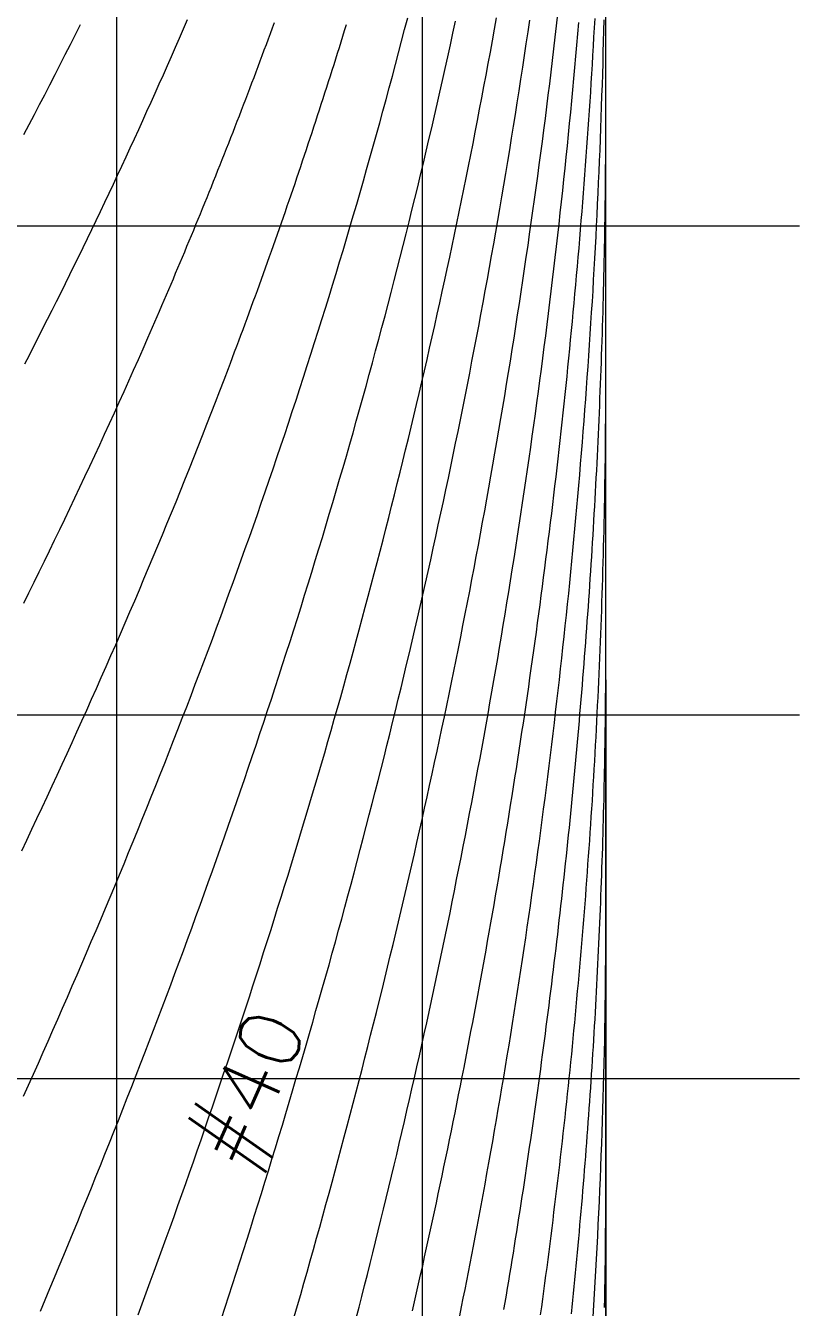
# Model space of a CAD drawing. Extents: x 11249 to 82946, y 15238 to 34763.
# Drawn here: x 62285 to 63550, y 28352 to 30449 of the extents above; entities that cross this region are included whole.
import ezdxf

# ---------------------------------------------------------------- set-up
doc = ezdxf.new("R2010")
doc.units = 0
doc.header["$LTSCALE"] = 250
doc.layers.add('00_Text', color=7, linetype='CONTINUOUS')
doc.layers.add('03_Lines_Frames1', color=7, linetype='CONTINUOUS', lineweight=15)
doc.layers.add('03_Lines_Grid', color=253, linetype='CONTINUOUS', lineweight=15)
doc.layers.add('Make2D$Annotation$S0CO1', color=1, linetype='CONTINUOUS', true_color=0xff0000)
doc.styles.add('ROMANS', font='romans', dxfattribs={"height": 100})

# ---------------------------------------------------------------- blocks, each defined once
blk = doc.blocks.new('*U7')
at = {"layer": '03_Lines_Grid'}
blk.add_line((0, -4367.6), (0, 3840), dxfattribs=at)
blk = doc.blocks.new('*U8')
at = {"layer": 'Make2D$Annotation$S0CO1', "color": 0, "linetype": 'ByBlock', "lineweight": -2, "transparency": 16777216}
for p in [(4000, 0), (4500, 0)]:
    blk.add_blockref('*U7', p, dxfattribs=at)

msp = doc.modelspace()

# ---------------------------------------------------------------- linework, layer by layer
at = {"layer": '03_Lines_Frames1'}
for points in [[(63233.9, 27389.8), (63233.9, 30003.7), (63233.8, 31378.5)], [(63234, 27381.6), (63233.9, 31376.4)], [(63233.8, 27406), (63233.8, 30011.9), (63233.8, 30057), (63233.8, 31360)], [(63233.9, 27397.9), (63233.9, 30007.8), (63233.9, 30053), (63233.8, 31357.9)], [(62281.4, 28697.2), (62289.5, 28715.2), (62297.5, 28733.3), (62305.5, 28751.3), (62313.5, 28769.3), (62321.5, 28787.3), (62329.4, 28805.3), (62337.3, 28823.4), (62345.2, 28841.4), (62353.1, 28859.5), (62360.9, 28877.6), (62368.8, 28895.7), (62376.6, 28913.9), (62384.4, 28932), (62392.1, 28950.2), (62399.9, 28968.4), (62407.6, 28986.6), (62415.2, 29004.8), (62422.9, 29023), (62430.5, 29041.2), (62438, 29059.4), (62445.6, 29077.6), (62453.1, 29095.9), (62460.6, 29114.1), (62468, 29132.4), (62475.5, 29150.6), (62482.9, 29168.9), (62490.2, 29187.2), (62497.6, 29205.6), (62504.9, 29223.9), (62512.2, 29242.3), (62519.4, 29260.7), (62526.6, 29279.1), (62533.8, 29297.5), (62541, 29316), (62548.1, 29334.4), (62555.2, 29352.8), (62562.2, 29371.3), (62569.2, 29389.7), (62576.2, 29408.2), (62583.1, 29426.7), (62590.1, 29445.1), (62596.9, 29463.6), (62603.8, 29482.1), (62610.6, 29500.6), (62617.3, 29519.2), (62624, 29537.7), (62630.7, 29556.2), (62637.4, 29574.8), (62644, 29593.4), (62650.6, 29611.9), (62657.2, 29630.5), (62663.7, 29649.2), (62670.2, 29667.8), (62676.6, 29686.4), (62683.1, 29705.1), (62689.4, 29723.8), (62695.8, 29742.5), (62702.1, 29761.2), (62708.4, 29780), (62714.6, 29798.7), (62720.8, 29817.5), (62727, 29836.3), (62733.2, 29855.1), (62739.3, 29873.9), (62745.3, 29892.7), (62751.3, 29911.5), (62757.3, 29930.3), (62763.3, 29949.2), (62769.2, 29968), (62775.1, 29986.8), (62780.9, 30005.7), (62786.7, 30024.6), (62792.4, 30043.5), (62798.2, 30062.3), (62803.8, 30081.2), (62809.5, 30100.1), (62815.1, 30119.1), (62820.6, 30138), (62826.2, 30156.9), (62831.7, 30175.9), (62837.1, 30194.8), (62842.5, 30213.8), (62847.9, 30232.8), (62853.3, 30251.8), (62858.6, 30270.8), (62863.8, 30289.8), (62869.1, 30308.9), (62874.3, 30327.9), (62879.4, 30347), (62884.5, 30366.1), (62889.6, 30385.2), (62894.7, 30404.3), (62899.7, 30423.4), (62904.6, 30442.5), (62909.6, 30461.6)], [(62283.3, 29895.4), (62290.8, 29910), (62298.3, 29924.6), (62305.7, 29939.2), (62313.1, 29953.8), (62320.5, 29968.5), (62327.9, 29983.2), (62335.2, 29997.8), (62342.6, 30012.5), (62349.8, 30027.2), (62357.1, 30041.9), (62364.3, 30056.6), (62371.5, 30071.3), (62378.7, 30086.1), (62385.9, 30100.8), (62393, 30115.6), (62400.1, 30130.3), (62407.2, 30145.1), (62414.2, 30159.9), (62421.2, 30174.7), (62428.2, 30189.6), (62435.2, 30204.4), (62442.1, 30219.3), (62449, 30234.2), (62455.9, 30249.1), (62462.8, 30264), (62469.6, 30278.9), (62476.4, 30293.8), (62483.2, 30308.8), (62489.9, 30323.7), (62496.6, 30338.7), (62503.3, 30353.7), (62510, 30368.6), (62516.6, 30383.6), (62523.2, 30398.6), (62529.8, 30413.7), (62536.3, 30428.7), (62542.8, 30443.7), (62549.3, 30458.8)], [(62309.2, 28345.8), (62316.8, 28364.1), (62324.5, 28382.4), (62332.1, 28400.7), (62339.7, 28419), (62347.3, 28437.3), (62354.8, 28455.7), (62362.4, 28474), (62369.9, 28492.4), (62377.4, 28510.7), (62384.8, 28529), (62392.3, 28547.4), (62399.7, 28565.7), (62407.1, 28584.1), (62414.4, 28602.5), (62421.8, 28620.8), (62429.1, 28639.2), (62436.4, 28657.7), (62443.7, 28676.1), (62450.9, 28694.6), (62458.2, 28713.1), (62465.4, 28731.6), (62472.5, 28750.1), (62479.7, 28768.5), (62486.8, 28787), (62493.9, 28805.5), (62500.9, 28824.1), (62508, 28842.6), (62515, 28861.1), (62522, 28879.6), (62528.9, 28898.2), (62535.8, 28916.7), (62542.7, 28935.3), (62549.6, 28953.9), (62556.4, 28972.5), (62563.2, 28991.1), (62570, 29009.8), (62576.7, 29028.4), (62583.5, 29047.1), (62590.1, 29065.8), (62596.8, 29084.4), (62603.4, 29103.1), (62610, 29121.8), (62616.6, 29140.5), (62623.1, 29159.2), (62629.6, 29177.9), (62636, 29196.7), (62642.5, 29215.4), (62648.9, 29234.2), (62655.3, 29252.9), (62661.6, 29271.7), (62667.9, 29290.5), (62674.2, 29309.3), (62680.4, 29328.2), (62686.6, 29347), (62692.8, 29365.8), (62699, 29384.7), (62705.1, 29403.5), (62711.1, 29422.4), (62717.2, 29441.3), (62723.2, 29460.2), (62729.2, 29479.1), (62735.1, 29498), (62741, 29516.9), (62746.9, 29535.8), (62752.7, 29554.8), (62758.5, 29573.7), (62764.3, 29592.7), (62770.1, 29611.7), (62775.8, 29630.7), (62781.4, 29649.7), (62787.1, 29668.7), (62792.7, 29687.7), (62798.2, 29706.7), (62803.8, 29725.8), (62809.3, 29744.8), (62814.7, 29763.9), (62820.2, 29782.9), (62825.5, 29802), (62830.9, 29821.1), (62836.2, 29840.2), (62841.5, 29859.3), (62846.8, 29878.4), (62852, 29897.5), (62857.2, 29916.7), (62862.3, 29935.8), (62867.4, 29955), (62872.5, 29974.1), (62877.5, 29993.3), (62882.6, 30012.5), (62887.5, 30031.7), (62892.5, 30050.9), (62897.4, 30070.1), (62902.2, 30089.3), (62907, 30108.5), (62911.8, 30127.8), (62916.6, 30147), (62921.3, 30166.2), (62926, 30185.5), (62930.7, 30204.8), (62935.3, 30224.1), (62939.8, 30243.4), (62944.4, 30262.7), (62948.9, 30282), (62953.4, 30301.3), (62957.8, 30320.7), (62962.2, 30340), (62966.6, 30359.4), (62970.9, 30378.7), (62975.2, 30398.1), (62979.5, 30417.5), (62983.7, 30436.8), (62987.9, 30456.2)], [(62468.8, 28339.8), (62475.4, 28357.7), (62482, 28375.5), (62488.5, 28393.3), (62495.1, 28411.2), (62501.6, 28429), (62508.1, 28446.9), (62514.5, 28464.8), (62521, 28482.7), (62527.4, 28500.5), (62533.8, 28518.4), (62540.1, 28536.3), (62546.5, 28554.2), (62552.8, 28572.1), (62559.1, 28590), (62565.4, 28608), (62571.6, 28625.9), (62577.8, 28643.8), (62584, 28661.8), (62590.2, 28679.8), (62596.4, 28697.7), (62602.5, 28715.7), (62608.6, 28733.7), (62614.7, 28751.7), (62620.7, 28769.8), (62626.7, 28787.8), (62632.7, 28805.8), (62638.7, 28823.8), (62644.6, 28841.9), (62650.6, 28859.9), (62656.5, 28878), (62662.3, 28896.1), (62668.2, 28914.1), (62674, 28932.2), (62679.8, 28950.3), (62685.5, 28968.4), (62691.2, 28986.6), (62696.9, 29004.7), (62702.6, 29022.8), (62708.3, 29041), (62713.9, 29059.1), (62719.5, 29077.3), (62725.1, 29095.5), (62730.6, 29113.6), (62736.1, 29131.8), (62741.6, 29150), (62747, 29168.2), (62752.5, 29186.4), (62757.9, 29204.6), (62763.2, 29222.8), (62768.6, 29241.1), (62773.9, 29259.3), (62779.2, 29277.6), (62784.4, 29295.8), (62789.6, 29314.1), (62794.8, 29332.4), (62800, 29350.7), (62805.1, 29369), (62810.3, 29387.3), (62815.3, 29405.6), (62820.4, 29423.9), (62825.4, 29442.2), (62830.4, 29460.6), (62835.4, 29478.9), (62840.3, 29497.2), (62845.2, 29515.6), (62850.1, 29534), (62854.9, 29552.3), (62859.7, 29570.7), (62864.5, 29589.1), (62869.3, 29607.5), (62874, 29625.9), (62878.7, 29644.3), (62883.3, 29662.8), (62888, 29681.2), (62892.6, 29699.6), (62897.1, 29718.1), (62901.7, 29736.5), (62906.2, 29755), (62910.7, 29773.4), (62915.1, 29791.9), (62919.6, 29810.4), (62923.9, 29828.9), (62928.3, 29847.3), (62932.6, 29865.9), (62936.9, 29884.4), (62941.2, 29902.9), (62945.4, 29921.4), (62949.7, 29940), (62953.8, 29958.5), (62958, 29977.1), (62962.1, 29995.6), (62966.2, 30014.2), (62970.2, 30032.8), (62974.3, 30051.3), (62978.3, 30069.9), (62982.2, 30088.5), (62986.1, 30107.1), (62990, 30125.7), (62993.9, 30144.3), (62997.8, 30162.9), (63001.6, 30181.6), (63005.3, 30200.2), (63009.1, 30218.9), (63012.8, 30237.5), (63016.5, 30256.1), (63020.1, 30274.8), (63023.7, 30293.5), (63027.3, 30312.1), (63030.9, 30330.8), (63034.4, 30349.5), (63037.9, 30368.2), (63041.4, 30386.9), (63044.8, 30405.6), (63048.2, 30424.3), (63051.6, 30443), (63054.9, 30461.7)], [(62724, 28336.2), (62729.3, 28354.6), (62734.6, 28372.9), (62739.9, 28391.3), (62745.1, 28409.6), (62750.3, 28428), (62755.5, 28446.4), (62760.6, 28464.8), (62765.8, 28483.2), (62770.9, 28501.6), (62775.9, 28520), (62781, 28538.4), (62786, 28556.8), (62791, 28575.3), (62796, 28593.7), (62800.9, 28612.1), (62805.9, 28630.6), (62810.8, 28649), (62815.7, 28667.5), (62820.5, 28686), (62825.3, 28704.5), (62830.1, 28722.9), (62834.9, 28741.4), (62839.6, 28759.9), (62844.4, 28778.4), (62849, 28797), (62853.7, 28815.5), (62858.4, 28834), (62863, 28852.5), (62867.6, 28871.1), (62872.1, 28889.6), (62876.6, 28908.2), (62881.2, 28926.7), (62885.6, 28945.3), (62890.1, 28963.9), (62894.5, 28982.4), (62898.9, 29001), (62903.3, 29019.6), (62907.6, 29038.2), (62912, 29056.8), (62916.2, 29075.4), (62920.5, 29094), (62924.8, 29112.6), (62929, 29131.3), (62933.1, 29149.9), (62937.3, 29168.6), (62941.4, 29187.2), (62945.5, 29205.9), (62949.6, 29224.5), (62953.7, 29243.2), (62957.7, 29261.8), (62961.7, 29280.5), (62965.6, 29299.2), (62969.6, 29317.9), (62973.5, 29336.6), (62977.3, 29355.3), (62981.2, 29374), (62985, 29392.7), (62988.8, 29411.4), (62992.6, 29430.1), (62996.3, 29448.9), (63000, 29467.6), (63003.7, 29486.4), (63007.4, 29505.1), (63011, 29523.9), (63014.6, 29542.6), (63018.2, 29561.4), (63021.7, 29580.2), (63025.2, 29598.9), (63028.7, 29617.7), (63032.2, 29636.5), (63035.6, 29655.3), (63039, 29674.1), (63042.3, 29692.9), (63045.7, 29711.7), (63049, 29730.5), (63052.3, 29749.4), (63055.5, 29768.2), (63058.8, 29787), (63062, 29805.9), (63065.1, 29824.7), (63068.3, 29843.5), (63071.4, 29862.4), (63074.5, 29881.2), (63077.5, 29900.1), (63080.5, 29919), (63083.5, 29937.8), (63086.5, 29956.7), (63089.4, 29975.6), (63092.3, 29994.5), (63095.2, 30013.3), (63098, 30032.2), (63100.9, 30051.1), (63103.6, 30070), (63106.4, 30089), (63109.1, 30107.9), (63111.8, 30126.8), (63114.5, 30145.7), (63117.1, 30164.6), (63119.8, 30183.5), (63122.3, 30202.5), (63124.9, 30221.4), (63127.4, 30240.3), (63129.9, 30259.3), (63132.4, 30278.2), (63134.8, 30297.2), (63137.2, 30316.1), (63139.6, 30335.1), (63141.9, 30354), (63144.2, 30373), (63146.5, 30391.9), (63148.8, 30410.9), (63151, 30429.9), (63153.2, 30448.8), (63155.4, 30467.8)], [(62825.4, 28334.1), (62830, 28351.9), (62834.6, 28369.8), (62839.1, 28387.6), (62843.6, 28405.4), (62848.1, 28423.3), (62852.6, 28441.2), (62857, 28459), (62861.4, 28476.9), (62865.8, 28494.8), (62870.2, 28512.6), (62874.5, 28530.5), (62878.8, 28548.4), (62883.1, 28566.3), (62887.4, 28584.2), (62891.6, 28602.1), (62895.8, 28620), (62900, 28637.9), (62904.2, 28655.8), (62908.4, 28673.7), (62912.5, 28691.7), (62916.6, 28709.6), (62920.7, 28727.6), (62924.7, 28745.5), (62928.7, 28763.5), (62932.7, 28781.5), (62936.7, 28799.4), (62940.7, 28817.4), (62944.6, 28835.4), (62948.5, 28853.4), (62952.4, 28871.4), (62956.2, 28889.4), (62960, 28907.4), (62963.8, 28925.4), (62967.6, 28943.4), (62971.3, 28961.4), (62975.1, 28979.4), (62978.8, 28997.4), (62982.4, 29015.5), (62986.1, 29033.5), (62989.7, 29051.6), (62993.3, 29069.6), (62996.9, 29087.7), (63000.4, 29105.7), (63003.9, 29123.8), (63007.4, 29141.9), (63010.9, 29159.9), (63014.4, 29178), (63017.8, 29196.1), (63021.2, 29214.2), (63024.5, 29232.3), (63027.9, 29250.4), (63031.2, 29268.5), (63034.5, 29286.6), (63037.7, 29304.7), (63041, 29322.8), (63044.2, 29341), (63047.4, 29359.1), (63050.5, 29377.2), (63053.7, 29395.4), (63056.8, 29413.5), (63059.8, 29431.7), (63062.9, 29449.8), (63065.9, 29468), (63068.9, 29486.1), (63071.9, 29504.3), (63074.9, 29522.5), (63077.8, 29540.6), (63080.7, 29558.8), (63083.5, 29577), (63086.4, 29595.2), (63089.2, 29613.4), (63092, 29631.6), (63094.7, 29649.8), (63097.5, 29668), (63100.2, 29686.2), (63102.9, 29704.4), (63105.5, 29722.6), (63108.2, 29740.8), (63110.8, 29759.1), (63113.3, 29777.3), (63115.9, 29795.5), (63118.4, 29813.8), (63120.9, 29832), (63123.4, 29850.3), (63125.8, 29868.5), (63128.2, 29886.7), (63130.6, 29905), (63133, 29923.2), (63135.3, 29941.5), (63137.6, 29959.8), (63139.9, 29978), (63142.1, 29996.3), (63144.4, 30014.6), (63146.6, 30032.8), (63148.7, 30051.1), (63150.9, 30069.4), (63153, 30087.7), (63155.1, 30105.9), (63157.1, 30124.2), (63159.2, 30142.5), (63161.2, 30160.8), (63163.2, 30179.1), (63165.1, 30197.4), (63167, 30215.7), (63168.9, 30234), (63170.8, 30252.4), (63172.6, 30270.7), (63174.5, 30289), (63176.2, 30307.3), (63178, 30325.7), (63179.7, 30344), (63181.5, 30362.3), (63183.1, 30380.7), (63184.8, 30399), (63186.4, 30417.3), (63188, 30435.7), (63189.6, 30454)], [(62917.5, 28346.3), (62920.9, 28361), (62924.2, 28375.7), (62927.5, 28390.4), (62930.8, 28405.1), (62934.1, 28419.8), (62937.3, 28434.5), (62940.5, 28449.2), (62943.8, 28463.9), (62947, 28478.6), (62950.1, 28493.3), (62953.3, 28508), (62956.5, 28522.8), (62959.6, 28537.5), (62962.7, 28552.2), (62965.8, 28566.9), (62968.9, 28581.7), (62972, 28596.4), (62975, 28611.2), (62978, 28625.9), (62981.1, 28640.7), (62984, 28655.4), (62987, 28670.2), (62990, 28684.9), (62992.9, 28699.7), (62995.9, 28714.4), (62998.8, 28729.2), (63001.7, 28744), (63004.5, 28758.7), (63007.4, 28773.5), (63010.2, 28788.3), (63013.1, 28803.1), (63015.9, 28817.9), (63018.7, 28832.7), (63021.4, 28847.5), (63024.2, 28862.2), (63026.9, 28877.1), (63029.6, 28891.9), (63032.4, 28906.7), (63035, 28921.5), (63037.7, 28936.3), (63040.4, 28951.1), (63043, 28965.9), (63045.6, 28980.8), (63048.2, 28995.6), (63050.8, 29010.4), (63053.4, 29025.2), (63055.9, 29040.1), (63058.4, 29054.9), (63060.9, 29069.8), (63063.4, 29084.6), (63065.9, 29099.5), (63068.4, 29114.3), (63070.8, 29129.2), (63073.2, 29144), (63075.7, 29158.9), (63078, 29173.7), (63080.4, 29188.6), (63082.8, 29203.5), (63085.1, 29218.3), (63087.4, 29233.2), (63089.7, 29248.1), (63092, 29263), (63094.3, 29277.8), (63096.5, 29292.7), (63098.8, 29307.6), (63101, 29322.5), (63103.2, 29337.4), (63105.3, 29352.3), (63107.5, 29367.2), (63109.6, 29382.1), (63111.8, 29397), (63113.9, 29411.9), (63115.9, 29426.8), (63118, 29441.7), (63120.1, 29456.6), (63122.1, 29471.6), (63124.1, 29486.5), (63126.1, 29501.4), (63128.1, 29516.3), (63130.1, 29531.2), (63132, 29546.2), (63133.9, 29561.1), (63135.8, 29576), (63137.7, 29591), (63139.6, 29605.9), (63141.4, 29620.8), (63143.3, 29635.8), (63145.1, 29650.7), (63146.9, 29665.7), (63148.7, 29680.6), (63150.4, 29695.6), (63152.2, 29710.5), (63153.9, 29725.5), (63155.6, 29740.4), (63157.3, 29755.4), (63159, 29770.4), (63160.6, 29785.3), (63162.3, 29800.3), (63163.9, 29815.2), (63165.5, 29830.2), (63167.1, 29845.2), (63168.6, 29860.2), (63170.2, 29875.1), (63171.7, 29890.1), (63173.2, 29905.1), (63174.7, 29920.1), (63176.1, 29935), (63177.6, 29950), (63179, 29965), (63180.4, 29980), (63181.8, 29995), (63183.2, 30010), (63184.6, 30025), (63185.9, 30040), (63187.2, 30055), (63188.5, 30070), (63189.8, 30085), (63191.1, 30100), (63192.3, 30115), (63193.6, 30130), (63194.8, 30145), (63196, 30160), (63197.2, 30175), (63198.3, 30190), (63199.4, 30205), (63200.6, 30220), (63201.7, 30235), (63202.7, 30250), (63203.8, 30265.1), (63204.9, 30280.1), (63205.9, 30295.1), (63206.9, 30310.1), (63207.9, 30325.1), (63208.9, 30340.2), (63209.8, 30355.2), (63210.7, 30370.2), (63211.7, 30385.2), (63212.6, 30400.3), (63213.4, 30415.3), (63214.3, 30430.3), (63215.1, 30445.4), (63216, 30460.4)], [(62994.9, 28338.1), (62997.7, 28352.4), (63000.6, 28366.6), (63003.4, 28380.9), (63006.2, 28395.1), (63008.9, 28409.4), (63011.7, 28423.6), (63014.4, 28437.9), (63017.2, 28452.1), (63019.9, 28466.4), (63023.1, 28483.8), (63026.4, 28501.2), (63029.6, 28518.7), (63032.9, 28536.1), (63036.1, 28553.6), (63039.2, 28571), (63042.4, 28588.5), (63045.5, 28606), (63048.6, 28623.4), (63051.6, 28640.9), (63054.7, 28658.4), (63057.7, 28675.9), (63060.7, 28693.4), (63063.6, 28710.9), (63066.6, 28728.4), (63069.5, 28745.9), (63072.4, 28763.4), (63075.3, 28781), (63078.1, 28798.5), (63080.9, 28816), (63083.7, 28833.5), (63086.5, 28851.1), (63089.2, 28868.6), (63091.9, 28886.1), (63094.6, 28903.7), (63097.3, 28921.2), (63099.9, 28938.8), (63102.6, 28956.3), (63105.1, 28973.9), (63107.7, 28991.4), (63110.3, 29009), (63112.8, 29026.6), (63115.3, 29044.1), (63117.7, 29061.7), (63120.2, 29079.3), (63122.6, 29096.9), (63125, 29114.5), (63127.3, 29132), (63129.7, 29149.6), (63132, 29167.2), (63134.3, 29184.8), (63136.5, 29202.4), (63138.8, 29220), (63141, 29237.6), (63143.2, 29255.3), (63145.3, 29272.9), (63147.5, 29290.5), (63149.6, 29308.1), (63151.6, 29325.7), (63153.7, 29343.4), (63155.7, 29361), (63157.7, 29378.6), (63159.7, 29396.3), (63161.7, 29413.9), (63163.6, 29431.5), (63165.5, 29449.2), (63167.4, 29466.8), (63169.2, 29484.5), (63171.1, 29502.1), (63172.9, 29519.8), (63174.6, 29537.4), (63176.4, 29555.1), (63178.1, 29572.8), (63179.8, 29590.4), (63181.5, 29608.1), (63183.1, 29625.8), (63184.7, 29643.5), (63186.3, 29661.1), (63187.9, 29678.8), (63189.4, 29696.5), (63191, 29714.2), (63192.5, 29731.9), (63193.9, 29749.5), (63195.3, 29767.2), (63196.8, 29784.9), (63198.1, 29802.6), (63199.5, 29820.3), (63200.8, 29838), (63202.1, 29855.7), (63203.4, 29873.4), (63204.7, 29891.1), (63205.9, 29908.8), (63207.1, 29926.5), (63208.3, 29944.2), (63209.4, 29961.9), (63210.5, 29979.7), (63211.6, 29997.4), (63212.7, 30015.1), (63213.7, 30032.8), (63214.8, 30050.5), (63215.8, 30068.2), (63216.7, 30086), (63217.7, 30103.7), (63218.6, 30121.4), (63219.4, 30139.1), (63220.3, 30156.9), (63221.1, 30174.6), (63221.9, 30192.3), (63222.7, 30210), (63223.5, 30227.8), (63224.2, 30245.5), (63224.9, 30263.2), (63225.6, 30281), (63226.2, 30298.7), (63226.8, 30316.4), (63227.4, 30334.2), (63228, 30351.9), (63228.5, 30369.7), (63229.1, 30387.4), (63229.5, 30405.1), (63230, 30422.9), (63230.4, 30440.6), (63230.9, 30458.4)], [(62278.3, 29098.8), (62286.7, 29116.4), (62295, 29134.1), (62303.3, 29151.8), (62311.6, 29169.5), (62319.9, 29187.2), (62328.1, 29204.9), (62336.3, 29222.6), (62344.4, 29240.3), (62352.5, 29258.1), (62360.6, 29275.8), (62368.7, 29293.5), (62376.7, 29311.3), (62384.7, 29329.1), (62392.7, 29346.8), (62400.6, 29364.6), (62408.5, 29382.5), (62416.4, 29400.3), (62424.3, 29418.2), (62432.1, 29436.1), (62439.9, 29454), (62447.6, 29471.9), (62455.4, 29489.8), (62463.1, 29507.8), (62470.7, 29525.7), (62478.3, 29543.7), (62485.9, 29561.7), (62493.5, 29579.6), (62501, 29597.6), (62508.4, 29615.7), (62515.9, 29633.7), (62523.3, 29651.7), (62530.7, 29669.8), (62538, 29687.9), (62545.3, 29706), (62552.6, 29724.1), (62559.8, 29742.2), (62567, 29760.4), (62574.2, 29778.5), (62581.3, 29796.7), (62588.4, 29814.9), (62595.4, 29833.1), (62602.4, 29851.3), (62609.4, 29869.5), (62616.3, 29887.8), (62619.8, 29896.9), (62623.2, 29906), (62626.6, 29915.1), (62630.1, 29924.3), (62633.5, 29933.4), (62636.9, 29942.5), (62640.3, 29951.7), (62643.7, 29960.8), (62647.1, 29970), (62650.4, 29979.2), (62653.8, 29988.3), (62657.1, 29997.5), (62660.5, 30006.7), (62663.8, 30015.8), (62667.1, 30025), (62670.4, 30034.2), (62673.7, 30043.4), (62677, 30052.6), (62680.3, 30061.8), (62683.6, 30071), (62686.9, 30080.2), (62690.1, 30089.4), (62693.4, 30098.6), (62696.6, 30107.8), (62699.8, 30117), (62703, 30126.2), (62706.3, 30135.4), (62709.5, 30144.7), (62712.6, 30153.9), (62715.8, 30163.1), (62719, 30172.3), (62722.1, 30181.6), (62725.3, 30190.8), (62728.4, 30200), (62731.5, 30209.3), (62734.7, 30218.5), (62737.8, 30227.8), (62740.9, 30237), (62744, 30246.3), (62747, 30255.5), (62750.1, 30264.8), (62753.2, 30274), (62756.2, 30283.3), (62759.2, 30292.6), (62762.3, 30301.8), (62765.3, 30311.1), (62768.3, 30320.4), (62771.3, 30329.7), (62774.3, 30338.9), (62777.3, 30348.2), (62780.2, 30357.5), (62783.2, 30366.8), (62786.1, 30376.1), (62789.1, 30385.4), (62792, 30394.7), (62794.9, 30404), (62797.8, 30413.3), (62800.7, 30422.6), (62803.6, 30431.9), (62806.5, 30441.3), (62809.4, 30450.6)], [(62281.8, 30270.8), (62290.4, 30287), (62299, 30303.4), (62307.5, 30319.7), (62316, 30336), (62324.4, 30352.4), (62332.8, 30368.8), (62341.2, 30385.2), (62349.6, 30401.6), (62357.9, 30418), (62366.2, 30434.4), (62374.4, 30450.9)], [(63127, 28339.6), (63128.8, 28352.5), (63130.6, 28365.4), (63132.3, 28378.3), (63134.1, 28391.2), (63135.8, 28404.1), (63137.5, 28417), (63139.2, 28429.9), (63140.8, 28442.8), (63142.5, 28455.7), (63144.1, 28468.6), (63145.7, 28481.5), (63147.4, 28494.4), (63148.9, 28507.3), (63150.5, 28520.2), (63152.1, 28533.2), (63153.6, 28546.1), (63155.2, 28559), (63156.7, 28571.9), (63158.2, 28584.8), (63159.7, 28597.7), (63161.2, 28610.7), (63162.6, 28623.6), (63164.1, 28636.5), (63165.5, 28649.4), (63166.9, 28662.3), (63168.3, 28675.3), (63169.7, 28688.2), (63171.1, 28701.1), (63172.5, 28714.1), (63173.8, 28727), (63175.1, 28739.9), (63176.5, 28752.9), (63177.8, 28765.8), (63179, 28778.8), (63180.3, 28791.7), (63181.6, 28804.7), (63182.8, 28817.6), (63184, 28830.6), (63185.2, 28843.5), (63186.4, 28856.5), (63187.6, 28869.4), (63188.8, 28882.4), (63189.9, 28895.3), (63191.1, 28908.3), (63192.2, 28921.3), (63193.3, 28934.2), (63194.4, 28947.2), (63195.5, 28960.2), (63196.6, 28973.1), (63197.6, 28986.1), (63198.6, 28999), (63199.7, 29012), (63200.7, 29025), (63201.7, 29037.9), (63202.6, 29050.9), (63203.6, 29063.9), (63204.5, 29076.9), (63205.5, 29089.8), (63206.4, 29102.8), (63207.3, 29115.8), (63208.2, 29128.8), (63209, 29141.7), (63209.9, 29154.7), (63210.7, 29167.7), (63211.6, 29180.7), (63212.4, 29193.7), (63213.2, 29206.7), (63214, 29219.6), (63214.7, 29232.6), (63215.5, 29245.6), (63216.2, 29258.6), (63216.9, 29271.6), (63217.7, 29284.6), (63218.3, 29297.6), (63219, 29310.6), (63219.7, 29323.5), (63220.3, 29336.5), (63221, 29349.5), (63221.6, 29362.5), (63222.2, 29375.5), (63222.8, 29388.5), (63223.3, 29401.5), (63223.9, 29414.5), (63224.4, 29427.5), (63225, 29440.5), (63225.5, 29453.5), (63226, 29466.5), (63226.5, 29479.5), (63226.9, 29492.5), (63227.4, 29505.5), (63227.8, 29518.5), (63228.2, 29531.5), (63228.6, 29544.5), (63229, 29557.5), (63229.4, 29570.5), (63229.8, 29583.5), (63230.1, 29596.5), (63230.4, 29609.5), (63230.7, 29622.5), (63231, 29635.5), (63231.3, 29648.5), (63231.6, 29661.5), (63231.9, 29674.5), (63232.1, 29687.5), (63232.3, 29700.5), (63232.5, 29713.5), (63232.7, 29726.5), (63232.9, 29739.5), (63233, 29752.5), (63233.2, 29765.5), (63233.3, 29778.5), (63233.4, 29791.5), (63233.5, 29804.6), (63233.6, 29817.6), (63233.7, 29830.6), (63233.7, 29843.6), (63233.8, 29856.6), (63233.8, 29869.6), (63233.8, 29882.6), (63233.8, 30310.8)], [(63177.5, 28341), (63178.6, 28352.2), (63179.8, 28363.4), (63180.9, 28374.6), (63182, 28385.8), (63183.1, 28397), (63184.2, 28408.2), (63185.2, 28419.4), (63186.3, 28430.6), (63187.3, 28441.8), (63188.4, 28453), (63189.4, 28464.2), (63190.4, 28475.4), (63191.4, 28486.6), (63192.4, 28497.8), (63193.4, 28509), (63194.3, 28520.2), (63195.3, 28531.4), (63196.2, 28542.7), (63197.1, 28553.9), (63198.1, 28565.1), (63199, 28576.3), (63199.9, 28587.5), (63200.7, 28598.8), (63201.6, 28610), (63202.5, 28621.2), (63203.3, 28632.4), (63204.2, 28643.6), (63205, 28654.9), (63205.8, 28666.1), (63206.6, 28677.3), (63207.4, 28688.5), (63208.2, 28699.7), (63208.9, 28711), (63209.7, 28722.2), (63210.4, 28733.4), (63211.2, 28744.6), (63211.9, 28755.8), (63212.6, 28767.1), (63213.3, 28778.3), (63214, 28789.5), (63214.7, 28800.8), (63215.3, 28812), (63216, 28823.2), (63216.6, 28834.5), (63217.2, 28845.7), (63217.9, 28856.9), (63218.5, 28868.2), (63219, 28879.4), (63219.6, 28890.6), (63220.2, 28901.9), (63220.8, 28913.1), (63221.3, 28924.4), (63221.8, 28935.6), (63222.4, 28946.8), (63222.9, 28958.1), (63223.4, 28969.3), (63223.9, 28980.6), (63224.3, 28991.8), (63224.8, 29003.1), (63225.3, 29014.3), (63225.7, 29025.5), (63226.1, 29036.8), (63226.6, 29048), (63227, 29059.3), (63227.4, 29070.5), (63227.7, 29081.7), (63228.1, 29093), (63228.5, 29104.2), (63228.8, 29115.5), (63229.2, 29126.7), (63229.5, 29138), (63229.8, 29149.2), (63230.1, 29160.5), (63230.4, 29171.7), (63230.7, 29183), (63230.9, 29194.2), (63231.2, 29205.5), (63231.4, 29216.7), (63231.7, 29228), (63231.9, 29239.2), (63232.1, 29250.5), (63232.3, 29261.7), (63232.5, 29273), (63232.7, 29284.2), (63232.8, 29295.5), (63233, 29306.7), (63233.1, 29318), (63233.2, 29329.2), (63233.3, 29340.5), (63233.4, 29351.7), (63233.5, 29363), (63233.6, 29374.2), (63233.7, 29385.5), (63233.7, 29396.7), (63233.8, 29408), (63233.8, 29419.2), (63233.8, 29430.5), (63233.8, 29441.7), (63233.8, 29882.6)], [(63213, 28336.4), (63214.2, 28355.2), (63215.3, 28374), (63216.4, 28392.9), (63217.5, 28411.7), (63218.5, 28430.5), (63219.5, 28449.4), (63220.5, 28468.2), (63221.4, 28487.1), (63222.3, 28505.9), (63223.2, 28524.8), (63224, 28543.6), (63224.8, 28562.5), (63225.6, 28581.4), (63226.3, 28600.2), (63227, 28619.1), (63227.7, 28637.9), (63228.3, 28656.8), (63228.9, 28675.6), (63229.5, 28694.5), (63230, 28713.4), (63230.5, 28732.2), (63230.9, 28751.1), (63231.4, 28769.9), (63231.8, 28788.8), (63232.1, 28807.7), (63232.4, 28826.6), (63232.7, 28845.4), (63233, 28864.3), (63233.2, 28883.2), (63233.4, 28902), (63233.5, 28920.9), (63233.7, 28939.8), (63233.7, 28958.7), (63233.8, 28977.5), (63233.8, 28996.4), (63233.8, 29441.7)], [(63231.7, 28351.6), (63232, 28366.9), (63232.3, 28382.2), (63232.5, 28397.6), (63232.7, 28412.9), (63232.9, 28428.2), (63233.1, 28443.5), (63233.3, 28458.8), (63233.4, 28474.1), (63233.5, 28489.4), (63233.6, 28504.7), (63233.7, 28520), (63233.8, 28535.3), (63233.8, 28550.6), (63233.8, 28565.8), (63233.8, 28996.4)]]:
    msp.add_lwpolyline(points, dxfattribs=at)
at = {"layer": '03_Lines_Frames1', "color": 2}
for points in [[(63067.1, 28348.4), (63069.1, 28359.9), (63071, 28371.5), (63073, 28383), (63074.9, 28394.5), (63076.8, 28406.1), (63078.7, 28417.6), (63080.6, 28429.1), (63082.4, 28440.7), (63084.3, 28452.2), (63086.1, 28463.8), (63088, 28475.3), (63089.8, 28486.9), (63091.6, 28498.4), (63093.4, 28510), (63095.2, 28521.6), (63097, 28533.1), (63098.8, 28544.7), (63100.5, 28556.3), (63102.3, 28567.8), (63104, 28579.4), (63105.7, 28591), (63107.4, 28602.5), (63109.1, 28614.1), (63110.8, 28625.7), (63112.5, 28637.3), (63114.2, 28648.9), (63115.8, 28660.4), (63117.5, 28672), (63119.1, 28683.6), (63120.7, 28695.2), (63122.3, 28706.8), (63123.9, 28718.4), (63125.5, 28730), (63127.1, 28741.6), (63128.7, 28753.2), (63130.2, 28764.8), (63131.8, 28776.4), (63133.3, 28787.9), (63134.8, 28799.5), (63136.3, 28811.1), (63137.8, 28822.7), (63139.3, 28834.3), (63140.8, 28845.9), (63142.2, 28857.6), (63143.7, 28869.2), (63145.1, 28880.8), (63146.6, 28892.4), (63148, 28904), (63149.4, 28915.6), (63150.8, 28927.2), (63152.2, 28938.8), (63153.5, 28950.5), (63154.9, 28962.1), (63156.3, 28973.7), (63157.6, 28985.3), (63158.9, 28996.9), (63160.2, 29008.6), (63161.5, 29020.2), (63162.8, 29031.8), (63164.1, 29043.4), (63165.4, 29055.1), (63166.6, 29066.7), (63167.9, 29078.3), (63169.1, 29090), (63170.3, 29101.6), (63171.6, 29113.3), (63172.8, 29124.9), (63174, 29136.5), (63175.1, 29148.2), (63176.3, 29159.8), (63177.4, 29171.5), (63178.6, 29183.1), (63179.7, 29194.7), (63180.8, 29206.4), (63182, 29218), (63183.1, 29229.7), (63184.1, 29241.3), (63185.2, 29253), (63186.3, 29264.6), (63187.3, 29276.3), (63188.4, 29288), (63189.4, 29299.6), (63190.4, 29311.3), (63191.4, 29322.9), (63192.4, 29334.6), (63193.4, 29346.2), (63194.4, 29357.9), (63195.3, 29369.6), (63196.3, 29381.2), (63197.2, 29392.9), (63198.1, 29404.5), (63199, 29416.2), (63199.9, 29427.9), (63200.8, 29439.5), (63201.7, 29451.2), (63202.6, 29462.9), (63203.4, 29474.5), (63204.3, 29486.2), (63205.1, 29497.9), (63205.9, 29509.5), (63206.7, 29521.2), (63207.5, 29532.9), (63208.3, 29544.5), (63209.1, 29556.2), (63209.8, 29568), (63210.6, 29579.8), (63211.3, 29591.5), (63212, 29603.3), (63212.8, 29615.1), (63213.5, 29626.9), (63214.2, 29638.7), (63214.8, 29650.4), (63215.5, 29662.2), (63216.2, 29674), (63216.8, 29685.8), (63217.5, 29697.6), (63218.1, 29709.3), (63218.7, 29721.1), (63219.3, 29732.9), (63219.9, 29744.7), (63220.4, 29756.5), (63221, 29768.3), (63221.6, 29780), (63222.1, 29791.8), (63222.6, 29803.6), (63223.1, 29815.4), (63223.6, 29827.2), (63224.1, 29839), (63224.6, 29850.8), (63225.1, 29862.6), (63225.5, 29874.3), (63226, 29886.1), (63226.4, 29897.9), (63226.8, 29909.7), (63227.2, 29921.5), (63227.6, 29933.3), (63228, 29945.1), (63228.4, 29956.9), (63228.7, 29968.7), (63229.1, 29980.5), (63229.4, 29992.3), (63229.7, 30004.1), (63230, 30015.9), (63230.3, 30027.7), (63230.6, 30039.5), (63230.9, 30051.3), (63231.1, 30063), (63231.4, 30074.8), (63231.6, 30086.6), (63231.9, 30098.4), (63232.1, 30110.2), (63232.3, 30122), (63232.5, 30133.8), (63232.6, 30145.6), (63232.8, 30157.4), (63232.9, 30169.2), (63233.1, 30181), (63233.2, 30192.8), (63233.3, 30204.6), (63233.4, 30216.4), (63233.5, 30228.2), (63233.6, 30240), (63233.7, 30251.8), (63233.7, 30263.6), (63233.8, 30275.4), (63233.8, 30287.2), (63233.8, 30299), (63233.8, 30310.8), (63233.8, 30724.6)], [(62281.5, 29503.8), (62290.1, 29521), (62298.5, 29538.2), (62307, 29555.3), (62315.4, 29572.6), (62323.8, 29589.8), (62332.1, 29607), (62340.5, 29624.3), (62348.8, 29641.6), (62357, 29659), (62365.3, 29676.3), (62373.5, 29693.6), (62381.6, 29711), (62389.8, 29728.3), (62397.9, 29745.7), (62405.9, 29763.1), (62413.9, 29780.5), (62421.9, 29798), (62429.9, 29815.4), (62437.8, 29832.9), (62445.7, 29850.3), (62453.5, 29867.8), (62461.4, 29885.3), (62469.1, 29902.9), (62476.9, 29920.4), (62484.6, 29938), (62488.4, 29946.8), (62492.3, 29955.6), (62496.1, 29964.4), (62499.9, 29973.2), (62503.7, 29982), (62507.5, 29990.8), (62511.3, 29999.6), (62515.1, 30008.4), (62518.8, 30017.2), (62522.6, 30026.1), (62526.3, 30034.9), (62530.1, 30043.7), (62533.8, 30052.6), (62537.5, 30061.4), (62541.2, 30070.2), (62544.9, 30079.1), (62548.6, 30087.9), (62552.3, 30096.8), (62555.9, 30105.6), (62559.6, 30114.5), (62563.3, 30123.4), (62566.9, 30132.2), (62570.5, 30141.1), (62574.2, 30150), (62577.8, 30158.9), (62581.4, 30167.7), (62585, 30176.6), (62588.6, 30185.5), (62592.1, 30194.4), (62595.7, 30203.3), (62599.3, 30212.3), (62602.8, 30221.2), (62606.4, 30230.1), (62609.9, 30239), (62613.4, 30248), (62616.9, 30256.9), (62620.4, 30265.8), (62623.9, 30274.8), (62627.4, 30283.7), (62630.9, 30292.6), (62634.3, 30301.6), (62637.8, 30310.5), (62641.2, 30319.5), (62644.6, 30328.5), (62648.1, 30337.4), (62651.5, 30346.4), (62654.9, 30355.3), (62658.3, 30364.3), (62661.6, 30373.3), (62665, 30382.2), (62668.4, 30391.2), (62671.7, 30400.2), (62675.1, 30409.2), (62678.4, 30418.2), (62681.7, 30427.2), (62685, 30436.2), (62688.3, 30445.2), (62691.6, 30454.2)], [(62605, 28333.6), (62611, 28352.2), (62617.1, 28370.7), (62623.1, 28389.3), (62629.1, 28407.9), (62635, 28426.4), (62641, 28445), (62646.9, 28463.6), (62652.8, 28482.2), (62658.6, 28500.9), (62664.5, 28519.5), (62670.3, 28538.1), (62676, 28556.8), (62681.8, 28575.4), (62687.5, 28594.1), (62693.2, 28612.7), (62698.9, 28631.4), (62704.6, 28650.1), (62710.2, 28668.8), (62715.8, 28687.4), (62721.4, 28706.1), (62726.9, 28724.9), (62732.4, 28743.6), (62737.9, 28762.3), (62743.4, 28781), (62748.8, 28799.8), (62754.2, 28818.5), (62759.6, 28837.3), (62765, 28856.1), (62770.3, 28874.9), (62775.6, 28893.6), (62780.9, 28912.4), (62786.1, 28931.2), (62791.3, 28950), (62796.5, 28968.8), (62801.7, 28987.7), (62806.8, 29006.5), (62811.9, 29025.3), (62817, 29044.2), (62822, 29063), (62827, 29081.9), (62832, 29100.8), (62837, 29119.6), (62841.9, 29138.5), (62846.8, 29157.4), (62851.7, 29176.3), (62856.5, 29195.2), (62861.3, 29214.1), (62866.1, 29233.1), (62870.9, 29252), (62875.6, 29270.9), (62880.3, 29289.9), (62885, 29308.8), (62889.6, 29327.8), (62894.2, 29346.7), (62898.8, 29365.7), (62903.3, 29384.7), (62907.8, 29403.7), (62912.3, 29422.7), (62916.8, 29441.7), (62921.2, 29460.7), (62925.6, 29479.7), (62930, 29498.7), (62934.3, 29517.7), (62938.6, 29536.8), (62942.9, 29555.8), (62947.2, 29574.9), (62951.4, 29593.9), (62955.6, 29613), (62959.7, 29632), (62963.9, 29651.1), (62968, 29670.2), (62972, 29689.3), (62976.1, 29708.4), (62980.1, 29727.5), (62984, 29746.6), (62988, 29765.7), (62991.9, 29784.9), (62995.8, 29804), (62999.6, 29823.1), (63003.4, 29842.3), (63007.2, 29861.4), (63011, 29880.6), (63014.7, 29899.8), (63018.4, 29918.9), (63022.1, 29938.1), (63025.7, 29957.3), (63029.3, 29976.5), (63032.9, 29995.7), (63036.4, 30014.9), (63039.9, 30034.1), (63043.4, 30053.3), (63046.9, 30072.5), (63050.3, 30091.8), (63053.7, 30111), (63057, 30130.2), (63060.3, 30149.5), (63063.6, 30168.7), (63066.9, 30188), (63070.1, 30207.2), (63073.3, 30226.5), (63076.5, 30245.7), (63079.6, 30265), (63082.7, 30284.3), (63085.8, 30303.6), (63088.8, 30322.9), (63091.8, 30342.2), (63094.8, 30361.5), (63097.7, 30380.8), (63100.6, 30400.1), (63103.5, 30419.4), (63106.4, 30438.7), (63109.2, 30458)], [(63233.8, 28171.4), (63233.8, 28565.8)]]:
    msp.add_lwpolyline(points, dxfattribs=at)
at = {"layer": '03_Lines_Grid'}
for p, q in [((12843.7, 30121.5), (63550.2, 30121.5)), ((12843.7, 29321.5), (63550.2, 29321.5)), ((12843.7, 28726.5), (63550.2, 28726.5))]:
    msp.add_line(p, q, dxfattribs=at)

# ---------------------------------------------------------------- block references
at = {"layer": 'Make2D$Annotation$S0CO1'}
msp.add_blockref('*U8', (58433.8, 28868.1), dxfattribs=at)

# ---------------------------------------------------------------- texts
at = {"layer": '00_Text', "style": 'ROMANS'}
msp.add_text('#40', height=100, rotation=66.0737, dxfattribs=at).set_placement((62641.1, 28570.6))

doc.saveas('drawing.dxf')
